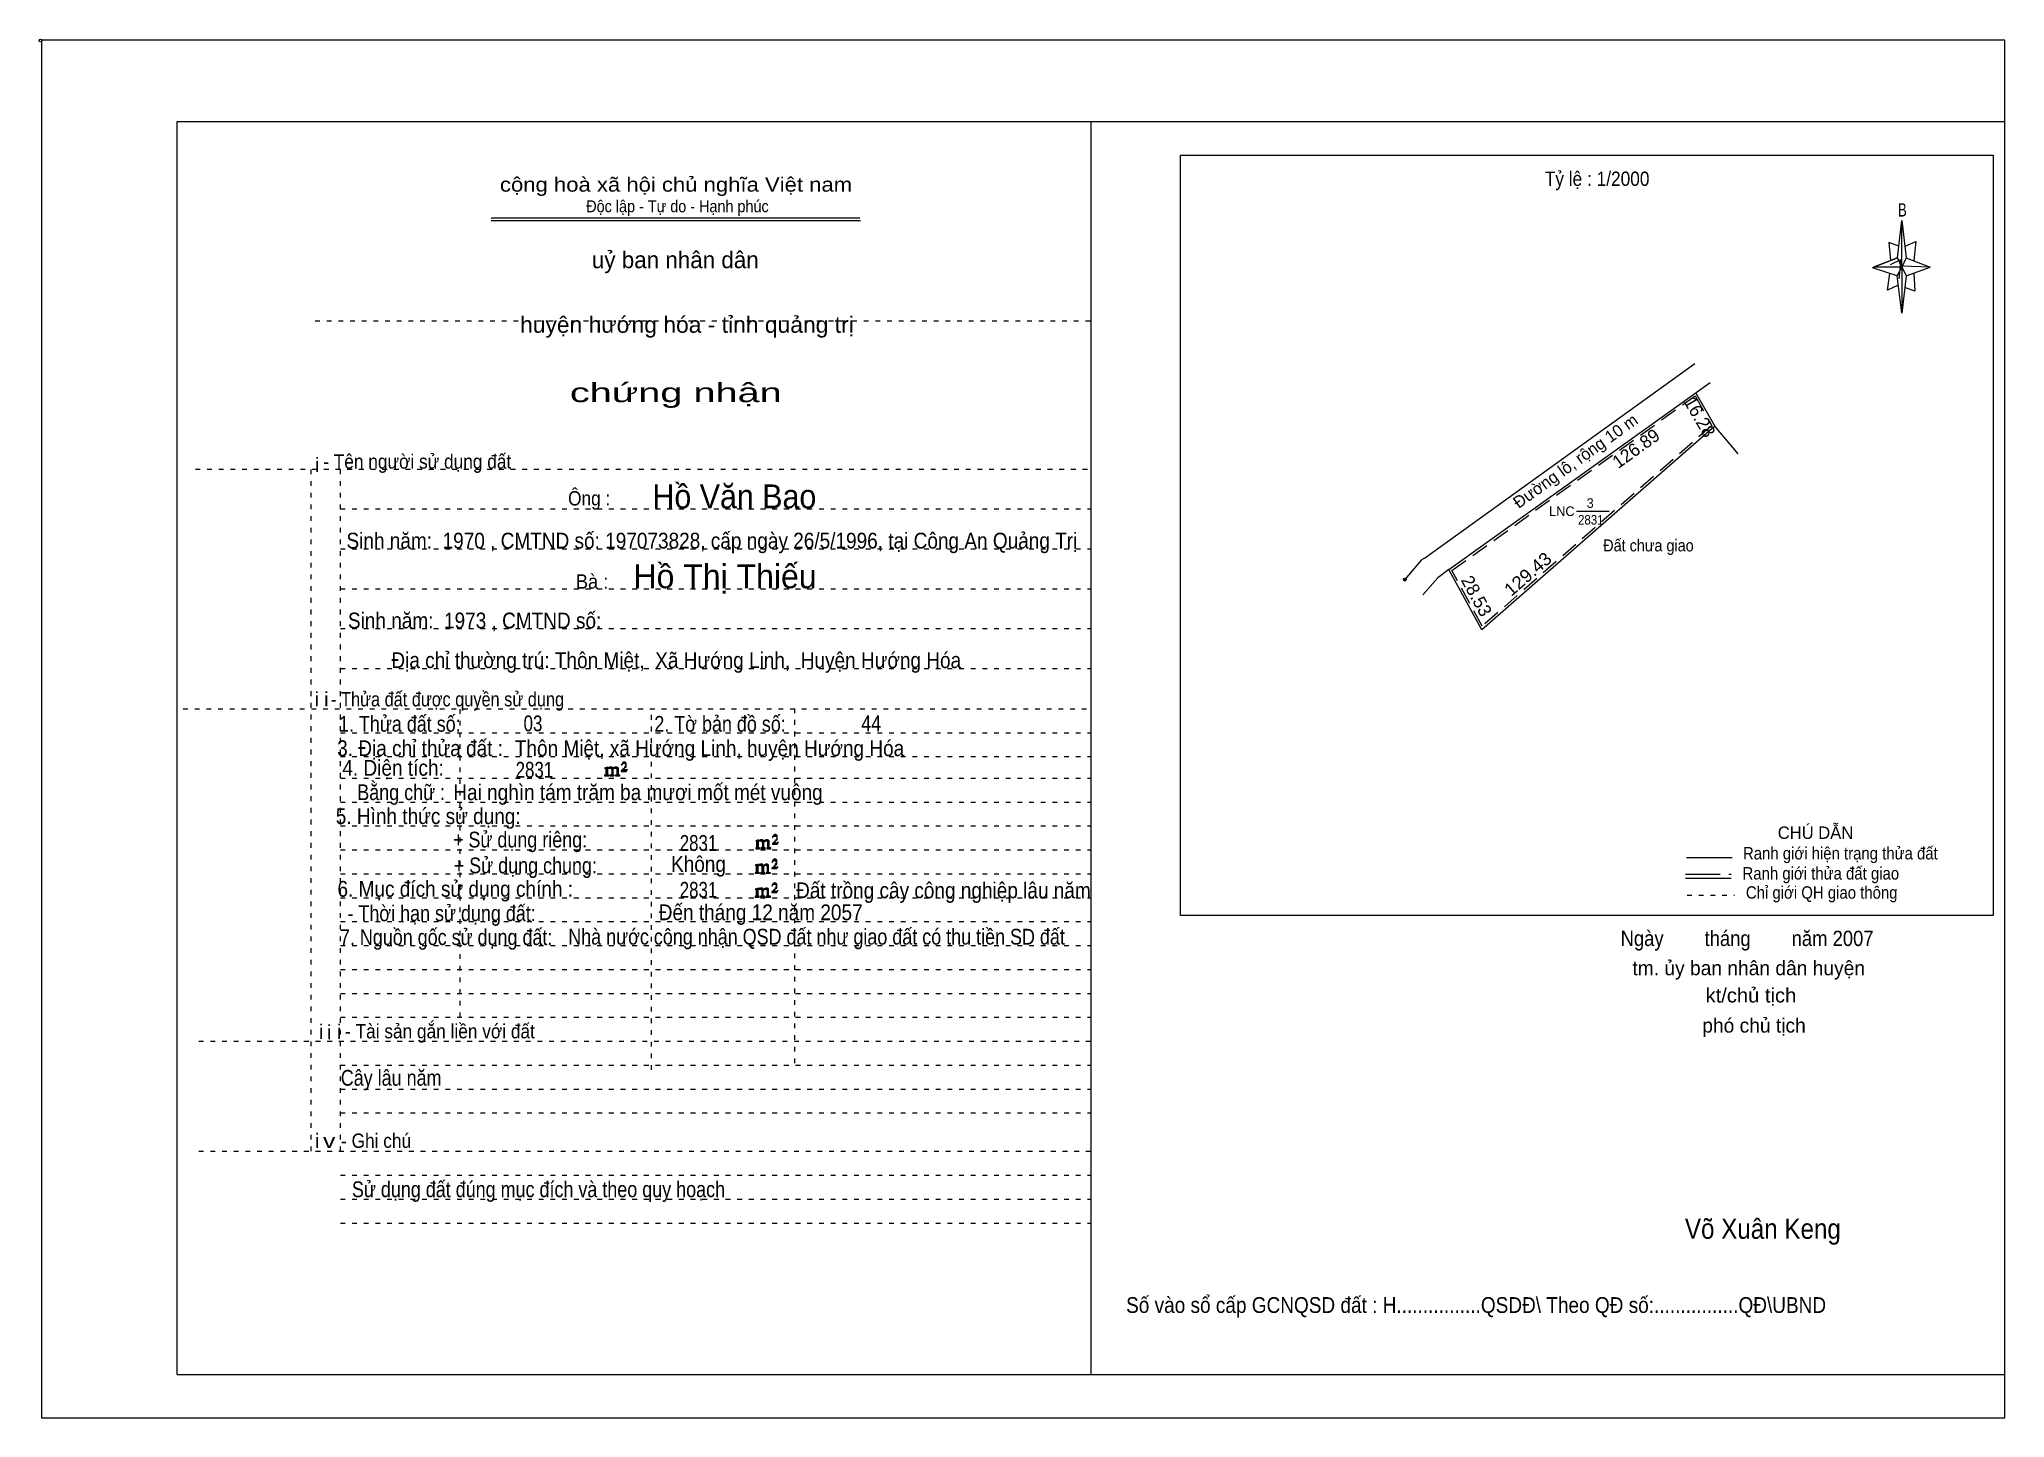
# Model space of a CAD drawing. Header units: centimetres. Extents: x -1.6 to 39.5, y -3.3 to 25.5.
import ezdxf
from ezdxf.enums import TextEntityAlignment as Align

# ---------------------------------------------------------------- set-up
doc = ezdxf.new("R2010")
doc.units = ezdxf.units.CM
doc.header["$LTSCALE"] = 0.12
doc.header["$PDMODE"] = 32
doc.header["$PDSIZE"] = 0.06
for name, pattern in [('DOTTED', [1.5, 0.3, -1.2]), ('LONG_DASHED', [7.5, 6, -1.5]), ('MEDIUM_DASHED', [4.5, 3, -1.5])]:
    doc.linetypes.add(name, pattern=pattern)
for name, color, linetype, lineweight in [('1', 7, 'DOTTED', 13), ('10', 7, 'Continuous', 13), ('4', 7, 'Continuous', 13), ('5', 7, 'Continuous', 13), ('50', 7, 'Continuous', 13)]:
    doc.layers.add(name, color=color, linetype=linetype, lineweight=lineweight)

msp = doc.modelspace()

# ---------------------------------------------------------------- hatches: boundary and pattern name
at = {"layer": '50'}
for points in [[(10.27, 10.13), (10.27, 10.12), (10.27, 10.11), (10.25, 10.11), (10.24, 10.11), (10.24, 10.1), (10.33, 10.1), (10.33, 10.11), (10.32, 10.11), (10.31, 10.11), (10.31, 10.12), (10.31, 10.13), (10.31, 10.24), (10.31, 10.25), (10.32, 10.26), (10.34, 10.26), (10.35, 10.26), (10.36, 10.26), (10.37, 10.25), (10.39, 10.22), (10.39, 10.13), (10.37, 10.12), (10.37, 10.11), (10.36, 10.11), (10.35, 10.11), (10.35, 10.1), (10.44, 10.1), (10.44, 10.11), (10.43, 10.11), (10.42, 10.11), (10.42, 10.12), (10.42, 10.13), (10.42, 10.24), (10.44, 10.26), (10.45, 10.26), (10.46, 10.26), (10.49, 10.26), (10.49, 10.25), (10.5, 10.24), (10.5, 10.22), (10.5, 10.13), (10.5, 10.12), (10.49, 10.11), (10.49, 10.11), (10.47, 10.11), (10.47, 10.1), (10.56, 10.1), (10.56, 10.11), (10.55, 10.11), (10.54, 10.11), (10.53, 10.12), (10.53, 10.13), (10.53, 10.2), (10.53, 10.25), (10.53, 10.26), (10.52, 10.27), (10.5, 10.28), (10.47, 10.28), (10.46, 10.28), (10.44, 10.27), (10.41, 10.25), (10.41, 10.26), (10.4, 10.28), (10.39, 10.28), (10.37, 10.28), (10.35, 10.28), (10.34, 10.28), (10.32, 10.26), (10.31, 10.26), (10.31, 10.25), (10.31, 10.25), (10.31, 10.26), (10.31, 10.28), (10.24, 10.26), (10.24, 10.26), (10.25, 10.26), (10.27, 10.25), (10.27, 10.24), (10.27, 10.23)], [(10.69, 10.19), (10.72, 10.24), (10.72, 10.24), (10.71, 10.22), (10.69, 10.22), (10.68, 10.22), (10.63, 10.22), (10.66, 10.26), (10.67, 10.27), (10.69, 10.28), (10.69, 10.3), (10.69, 10.32), (10.69, 10.34), (10.69, 10.35), (10.69, 10.37), (10.68, 10.38), (10.67, 10.38), (10.66, 10.39), (10.65, 10.39), (10.63, 10.38), (10.63, 10.38), (10.62, 10.37), (10.61, 10.35), (10.59, 10.33), (10.61, 10.33), (10.61, 10.35), (10.62, 10.35), (10.63, 10.36), (10.65, 10.36), (10.66, 10.36), (10.67, 10.35), (10.68, 10.35), (10.68, 10.32), (10.68, 10.3), (10.66, 10.28), (10.66, 10.26), (10.65, 10.25), (10.59, 10.2), (10.59, 10.19)], [(13.42, 8.61), (13.42, 8.6), (13.42, 8.59), (13.41, 8.59), (13.4, 8.59), (13.4, 8.57), (13.48, 8.57), (13.48, 8.59), (13.47, 8.59), (13.46, 8.59), (13.46, 8.6), (13.46, 8.61), (13.46, 8.72), (13.46, 8.73), (13.47, 8.74), (13.5, 8.74), (13.51, 8.74), (13.52, 8.74), (13.53, 8.73), (13.54, 8.69), (13.54, 8.61), (13.53, 8.6), (13.53, 8.59), (13.52, 8.59), (13.51, 8.59), (13.51, 8.57), (13.6, 8.57), (13.6, 8.59), (13.58, 8.59), (13.57, 8.59), (13.57, 8.6), (13.57, 8.61), (13.57, 8.72), (13.6, 8.74), (13.61, 8.74), (13.62, 8.74), (13.64, 8.74), (13.64, 8.73), (13.65, 8.72), (13.65, 8.69), (13.65, 8.61), (13.65, 8.6), (13.64, 8.59), (13.64, 8.59), (13.63, 8.59), (13.63, 8.57), (13.72, 8.57), (13.72, 8.59), (13.7, 8.59), (13.69, 8.59), (13.68, 8.6), (13.68, 8.61), (13.68, 8.68), (13.68, 8.73), (13.68, 8.74), (13.67, 8.75), (13.65, 8.76), (13.63, 8.76), (13.62, 8.76), (13.6, 8.75), (13.56, 8.73), (13.56, 8.74), (13.55, 8.76), (13.54, 8.76), (13.53, 8.76), (13.51, 8.76), (13.5, 8.76), (13.47, 8.74), (13.46, 8.74), (13.46, 8.73), (13.46, 8.73), (13.46, 8.74), (13.46, 8.76), (13.4, 8.74), (13.4, 8.74), (13.41, 8.74), (13.42, 8.73), (13.42, 8.72), (13.42, 8.71)], [(13.85, 8.67), (13.87, 8.72), (13.87, 8.72), (13.86, 8.69), (13.85, 8.69), (13.84, 8.69), (13.78, 8.69), (13.82, 8.74), (13.83, 8.75), (13.85, 8.76), (13.85, 8.78), (13.85, 8.79), (13.85, 8.82), (13.85, 8.83), (13.85, 8.85), (13.84, 8.86), (13.83, 8.86), (13.82, 8.87), (13.8, 8.87), (13.78, 8.86), (13.78, 8.86), (13.77, 8.85), (13.76, 8.83), (13.75, 8.81), (13.76, 8.81), (13.76, 8.83), (13.77, 8.83), (13.78, 8.84), (13.8, 8.84), (13.82, 8.84), (13.83, 8.83), (13.84, 8.83), (13.84, 8.79), (13.84, 8.78), (13.82, 8.76), (13.82, 8.74), (13.8, 8.73), (13.75, 8.68), (13.75, 8.67)], [(13.41, 8.09), (13.41, 8.08), (13.41, 8.07), (13.4, 8.07), (13.39, 8.07), (13.39, 8.06), (13.48, 8.06), (13.48, 8.07), (13.47, 8.07), (13.45, 8.07), (13.45, 8.08), (13.45, 8.09), (13.45, 8.2), (13.45, 8.21), (13.47, 8.23), (13.49, 8.23), (13.5, 8.23), (13.51, 8.23), (13.52, 8.21), (13.53, 8.18), (13.53, 8.09), (13.52, 8.08), (13.52, 8.07), (13.51, 8.07), (13.5, 8.07), (13.5, 8.06), (13.59, 8.06), (13.59, 8.07), (13.58, 8.07), (13.57, 8.07), (13.57, 8.08), (13.57, 8.09), (13.57, 8.2), (13.59, 8.23), (13.6, 8.23), (13.61, 8.23), (13.63, 8.23), (13.63, 8.21), (13.64, 8.2), (13.64, 8.18), (13.64, 8.09), (13.64, 8.08), (13.63, 8.07), (13.63, 8.07), (13.62, 8.07), (13.62, 8.06), (13.71, 8.06), (13.71, 8.07), (13.7, 8.07), (13.69, 8.07), (13.67, 8.08), (13.67, 8.09), (13.67, 8.17), (13.67, 8.21), (13.67, 8.23), (13.66, 8.24), (13.64, 8.25), (13.62, 8.25), (13.61, 8.25), (13.59, 8.24), (13.55, 8.21), (13.55, 8.23), (13.54, 8.25), (13.53, 8.25), (13.52, 8.25), (13.5, 8.25), (13.49, 8.25), (13.47, 8.23), (13.45, 8.23), (13.45, 8.21), (13.45, 8.21), (13.45, 8.23), (13.45, 8.25), (13.39, 8.23), (13.39, 8.23), (13.4, 8.23), (13.41, 8.21), (13.41, 8.2), (13.41, 8.19)], [(13.84, 8.16), (13.86, 8.2), (13.86, 8.2), (13.85, 8.18), (13.84, 8.18), (13.83, 8.18), (13.77, 8.18), (13.81, 8.23), (13.82, 8.24), (13.84, 8.25), (13.84, 8.27), (13.84, 8.28), (13.84, 8.3), (13.84, 8.31), (13.84, 8.34), (13.83, 8.35), (13.82, 8.35), (13.81, 8.36), (13.8, 8.36), (13.77, 8.35), (13.77, 8.35), (13.76, 8.34), (13.75, 8.31), (13.74, 8.29), (13.75, 8.29), (13.75, 8.31), (13.76, 8.31), (13.77, 8.33), (13.8, 8.33), (13.81, 8.33), (13.82, 8.31), (13.83, 8.31), (13.83, 8.28), (13.83, 8.27), (13.81, 8.25), (13.81, 8.23), (13.8, 8.21), (13.74, 8.17), (13.74, 8.16)], [(13.84, 7.66), (13.86, 7.71), (13.86, 7.71), (13.85, 7.68), (13.84, 7.68), (13.83, 7.68), (13.77, 7.68), (13.81, 7.73), (13.82, 7.74), (13.84, 7.75), (13.84, 7.77), (13.84, 7.78), (13.84, 7.81), (13.84, 7.82), (13.84, 7.84), (13.83, 7.85), (13.82, 7.85), (13.81, 7.86), (13.79, 7.86), (13.77, 7.85), (13.77, 7.85), (13.76, 7.84), (13.75, 7.82), (13.74, 7.8), (13.75, 7.8), (13.75, 7.82), (13.76, 7.82), (13.77, 7.83), (13.79, 7.83), (13.81, 7.83), (13.82, 7.82), (13.83, 7.82), (13.83, 7.78), (13.83, 7.77), (13.81, 7.75), (13.81, 7.73), (13.79, 7.72), (13.74, 7.67), (13.74, 7.66)], [(13.41, 7.6), (13.41, 7.59), (13.41, 7.58), (13.4, 7.58), (13.39, 7.58), (13.39, 7.56), (13.47, 7.56), (13.47, 7.58), (13.46, 7.58), (13.45, 7.58), (13.45, 7.59), (13.45, 7.6), (13.45, 7.71), (13.45, 7.72), (13.46, 7.73), (13.49, 7.73), (13.5, 7.73), (13.51, 7.73), (13.52, 7.72), (13.53, 7.68), (13.53, 7.6), (13.52, 7.59), (13.52, 7.58), (13.51, 7.58), (13.5, 7.58), (13.5, 7.56), (13.59, 7.56), (13.59, 7.58), (13.57, 7.58), (13.56, 7.58), (13.56, 7.59), (13.56, 7.6), (13.56, 7.71), (13.59, 7.73), (13.6, 7.73), (13.61, 7.73), (13.63, 7.73), (13.63, 7.72), (13.64, 7.71), (13.64, 7.68), (13.64, 7.6), (13.64, 7.59), (13.63, 7.58), (13.63, 7.58), (13.62, 7.58), (13.62, 7.56), (13.71, 7.56), (13.71, 7.58), (13.69, 7.58), (13.68, 7.58), (13.67, 7.59), (13.67, 7.6), (13.67, 7.67), (13.67, 7.72), (13.67, 7.73), (13.66, 7.74), (13.64, 7.75), (13.62, 7.75), (13.61, 7.75), (13.59, 7.74), (13.55, 7.72), (13.55, 7.73), (13.54, 7.75), (13.53, 7.75), (13.52, 7.75), (13.5, 7.75), (13.49, 7.75), (13.46, 7.73), (13.45, 7.73), (13.45, 7.72), (13.45, 7.72), (13.45, 7.73), (13.45, 7.75), (13.39, 7.73), (13.39, 7.73), (13.4, 7.73), (13.41, 7.72), (13.41, 7.71), (13.41, 7.7)]]:
    msp.add_hatch(color=256, dxfattribs=at).paths.add_polyline_path(points)

# ---------------------------------------------------------------- linework, layer by layer
at = {"layer": '1', "linetype": 'Continuous'}
for p, q in [((1.31, -2.42), (1.31, 23.78)), ((1.31, 23.78), (39.51, 23.78)), ((20.41, -2.42), (20.41, 23.78)), ((39.51, -2.42), (39.51, 23.78)), ((7.87, 21.76), (15.58, 21.76)), ((7.87, 21.71), (15.59, 21.71)), ((37.26, 20.55), (36.75, 20.72)), ((1.31, -2.42), (39.51, -2.42))]:
    msp.add_line(p, q, dxfattribs=at)
at = {"layer": '1'}
for p, q in [((4.19, 19.61), (20.41, 19.61)), ((1.69, 16.51), (20.41, 16.51)), ((4.11, 2.25), (4.11, 16.51)), ((4.72, 2.25), (4.72, 16.51)), ((4.72, 15.68), (20.41, 15.68)), ((4.72, 14.84), (20.41, 14.84)), ((4.72, 14.01), (20.41, 14.01)), ((4.72, 13.18), (20.41, 13.18)), ((4.72, 12.34), (20.41, 12.34)), ((1.43, 11.5), (20.41, 11.5)), ((7.22, 5.05), (7.22, 11.5)), ((11.22, 3.95), (11.22, 11.5)), ((14.22, 4.09), (14.22, 11.5)), ((4.72, 11), (20.41, 11)), ((4.72, 10.5), (20.41, 10.5)), ((4.72, 10.05), (20.41, 10.05)), ((4.72, 9.55), (20.41, 9.55)), ((4.72, 9.05), (20.41, 9.05)), ((4.72, 8.55), (20.41, 8.55)), ((4.72, 8.05), (20.41, 8.05)), ((4.72, 7.55), (20.41, 7.55)), ((4.72, 7.05), (20.41, 7.05)), ((4.72, 6.55), (20.41, 6.55)), ((4.72, 6.05), (20.41, 6.05)), ((4.72, 5.55), (20.41, 5.55)), ((4.72, 5.05), (20.41, 5.05)), ((1.76, 4.55), (20.41, 4.55)), ((4.72, 4.05), (20.41, 4.05)), ((4.72, 3.55), (20.41, 3.55)), ((4.72, 3.05), (20.41, 3.05)), ((1.76, 2.25), (20.41, 2.25)), ((4.72, 1.75), (20.41, 1.75)), ((4.72, 1.25), (20.41, 1.25)), ((4.72, 0.75), (20.41, 0.75))]:
    msp.add_line(p, q, dxfattribs=at)
at = {"layer": '1', "linetype": 'Continuous'}
msp.add_lwpolyline([(-1.53, -3.32), (39.51, -3.32), (39.51, 25.48), (-1.53, 25.48)], close=True, dxfattribs=at)
msp.add_lwpolyline([(37.27, 20.35), (37.06, 20.25), (37.11, 20.6)], dxfattribs=at)
at = {"layer": '10'}
for p, q in [((27.38, 14.65), (33.03, 18.72)), ((27.89, 14.41), (33.35, 18.32)), ((33.05, 18.11), (33.45, 17.41)), ((33.94, 16.83), (33.45, 17.41)), ((30.56, 15.63), (31.24, 15.63))]:
    msp.add_line(p, q, dxfattribs=at)
at = {"layer": '10', "linetype": 'MEDIUM_DASHED'}
for points in [[(27.95, 14.39), (33.04, 18.04), (33.39, 17.42)], [(33.39, 17.42), (28.59, 13.23), (27.95, 14.39)]]:
    msp.add_lwpolyline(points, dxfattribs=at)
at = {"layer": '10'}
for points in [[(33.45, 17.41), (28.58, 13.15), (27.89, 14.41)], [(27.38, 14.65), (27.32, 14.61), (26.97, 14.2)], [(27.89, 14.41), (27.66, 14.24), (27.35, 13.88)]]:
    msp.add_lwpolyline(points, dxfattribs=at)
msp.add_point((26.97, 14.2), dxfattribs=at)
at = {"layer": '4'}
for p, q in [((32.86, 8.39), (33.81, 8.39)), ((32.84, 7.96), (33.79, 7.96))]:
    msp.add_line(p, q, dxfattribs=at)
at = {"layer": '4', "linetype": 'LONG_DASHED'}
msp.add_line((32.84, 8.04), (33.79, 8.04), dxfattribs=at)
at = {"layer": '4', "linetype": 'DOTTED'}
msp.add_line((32.87, 7.6), (33.86, 7.6), dxfattribs=at)
at = {"layer": '4'}
msp.add_lwpolyline([(22.28, 23.07), (39.27, 23.07), (39.27, 7.18), (22.28, 7.18)], close=True, dxfattribs=at)
msp.add_circle((-1.55, 25.47), 0.025, dxfattribs=at)
at = {"layer": '5'}
for p, q in [((37.27, 20.93), (37.36, 21.71)), ((37.45, 20.55), (37.36, 19.77)), ((37.45, 20.93), (37.95, 20.73)), ((37.61, 20.61), (37.63, 20.23)), ((37.63, 20.23), (37.42, 20.31))]:
    msp.add_line(p, q, dxfattribs=at)
for points in [[(37.36, 21.71), (37.45, 20.93), (37.36, 20.73)], [(37.36, 20.73), (36.77, 20.73), (37.27, 20.93), (37.45, 20.55), (37.95, 20.73), (37.36, 20.75)], [(37.36, 20.73), (37.36, 19.77), (37.26, 20.55)]]:
    msp.add_lwpolyline(points, close=True, dxfattribs=at)
for points in [[(37.3, 21.17), (37.09, 21.25), (37.12, 20.87)], [(37.43, 21.17), (37.65, 21.27), (37.61, 20.87)], [(37.36, 20.73), (37.27, 20.93), (36.77, 20.73)], [(37.12, 20.79), (37.34, 20.89), (37.3, 20.49)], [(37.36, 20.73), (37.45, 20.55), (37.95, 20.73)]]:
    msp.add_lwpolyline(points, dxfattribs=at)
at = {"layer": '50'}
for points in [[(10.27, 10.13), (10.27, 10.12), (10.27, 10.11), (10.25, 10.11), (10.24, 10.11), (10.24, 10.1), (10.33, 10.1), (10.33, 10.11), (10.32, 10.11), (10.31, 10.11), (10.31, 10.12), (10.31, 10.13), (10.31, 10.24), (10.31, 10.25), (10.32, 10.26), (10.34, 10.26), (10.35, 10.26), (10.36, 10.26), (10.37, 10.25), (10.39, 10.22), (10.39, 10.13), (10.37, 10.12), (10.37, 10.11), (10.36, 10.11), (10.35, 10.11), (10.35, 10.1), (10.44, 10.1), (10.44, 10.11), (10.43, 10.11), (10.42, 10.11), (10.42, 10.12), (10.42, 10.13), (10.42, 10.24), (10.44, 10.26), (10.45, 10.26), (10.46, 10.26), (10.49, 10.26), (10.49, 10.25), (10.5, 10.24), (10.5, 10.22), (10.5, 10.13), (10.5, 10.12), (10.49, 10.11), (10.49, 10.11), (10.47, 10.11), (10.47, 10.1), (10.56, 10.1), (10.56, 10.11), (10.55, 10.11), (10.54, 10.11), (10.53, 10.12), (10.53, 10.13), (10.53, 10.2), (10.53, 10.25), (10.53, 10.26), (10.52, 10.27), (10.5, 10.28), (10.47, 10.28), (10.46, 10.28), (10.44, 10.27), (10.41, 10.25), (10.41, 10.26), (10.4, 10.28), (10.39, 10.28), (10.37, 10.28), (10.35, 10.28), (10.34, 10.28), (10.32, 10.26), (10.31, 10.26), (10.31, 10.25), (10.31, 10.25), (10.31, 10.26), (10.31, 10.28), (10.24, 10.26), (10.24, 10.26), (10.25, 10.26), (10.27, 10.25), (10.27, 10.24), (10.27, 10.23)], [(10.69, 10.19), (10.72, 10.24), (10.72, 10.24), (10.71, 10.22), (10.69, 10.22), (10.68, 10.22), (10.63, 10.22), (10.66, 10.26), (10.67, 10.27), (10.69, 10.28), (10.69, 10.3), (10.69, 10.32), (10.69, 10.34), (10.69, 10.35), (10.69, 10.37), (10.68, 10.38), (10.67, 10.38), (10.66, 10.39), (10.65, 10.39), (10.63, 10.38), (10.63, 10.38), (10.62, 10.37), (10.61, 10.35), (10.59, 10.33), (10.61, 10.33), (10.61, 10.35), (10.62, 10.35), (10.63, 10.36), (10.65, 10.36), (10.66, 10.36), (10.67, 10.35), (10.68, 10.35), (10.68, 10.32), (10.68, 10.3), (10.66, 10.28), (10.66, 10.26), (10.65, 10.25), (10.59, 10.2), (10.59, 10.19)], [(13.42, 8.61), (13.42, 8.6), (13.42, 8.59), (13.41, 8.59), (13.4, 8.59), (13.4, 8.57), (13.48, 8.57), (13.48, 8.59), (13.47, 8.59), (13.46, 8.59), (13.46, 8.6), (13.46, 8.61), (13.46, 8.72), (13.46, 8.73), (13.47, 8.74), (13.5, 8.74), (13.51, 8.74), (13.52, 8.74), (13.53, 8.73), (13.54, 8.69), (13.54, 8.61), (13.53, 8.6), (13.53, 8.59), (13.52, 8.59), (13.51, 8.59), (13.51, 8.57), (13.6, 8.57), (13.6, 8.59), (13.58, 8.59), (13.57, 8.59), (13.57, 8.6), (13.57, 8.61), (13.57, 8.72), (13.6, 8.74), (13.61, 8.74), (13.62, 8.74), (13.64, 8.74), (13.64, 8.73), (13.65, 8.72), (13.65, 8.69), (13.65, 8.61), (13.65, 8.6), (13.64, 8.59), (13.64, 8.59), (13.63, 8.59), (13.63, 8.57), (13.72, 8.57), (13.72, 8.59), (13.7, 8.59), (13.69, 8.59), (13.68, 8.6), (13.68, 8.61), (13.68, 8.68), (13.68, 8.73), (13.68, 8.74), (13.67, 8.75), (13.65, 8.76), (13.63, 8.76), (13.62, 8.76), (13.6, 8.75), (13.56, 8.73), (13.56, 8.74), (13.55, 8.76), (13.54, 8.76), (13.53, 8.76), (13.51, 8.76), (13.5, 8.76), (13.47, 8.74), (13.46, 8.74), (13.46, 8.73), (13.46, 8.73), (13.46, 8.74), (13.46, 8.76), (13.4, 8.74), (13.4, 8.74), (13.41, 8.74), (13.42, 8.73), (13.42, 8.72), (13.42, 8.71)], [(13.85, 8.67), (13.87, 8.72), (13.87, 8.72), (13.86, 8.69), (13.85, 8.69), (13.84, 8.69), (13.78, 8.69), (13.82, 8.74), (13.83, 8.75), (13.85, 8.76), (13.85, 8.78), (13.85, 8.79), (13.85, 8.82), (13.85, 8.83), (13.85, 8.85), (13.84, 8.86), (13.83, 8.86), (13.82, 8.87), (13.8, 8.87), (13.78, 8.86), (13.78, 8.86), (13.77, 8.85), (13.76, 8.83), (13.75, 8.81), (13.76, 8.81), (13.76, 8.83), (13.77, 8.83), (13.78, 8.84), (13.8, 8.84), (13.82, 8.84), (13.83, 8.83), (13.84, 8.83), (13.84, 8.79), (13.84, 8.78), (13.82, 8.76), (13.82, 8.74), (13.8, 8.73), (13.75, 8.68), (13.75, 8.67)], [(13.41, 8.09), (13.41, 8.08), (13.41, 8.07), (13.4, 8.07), (13.39, 8.07), (13.39, 8.06), (13.48, 8.06), (13.48, 8.07), (13.47, 8.07), (13.45, 8.07), (13.45, 8.08), (13.45, 8.09), (13.45, 8.2), (13.45, 8.21), (13.47, 8.23), (13.49, 8.23), (13.5, 8.23), (13.51, 8.23), (13.52, 8.21), (13.53, 8.18), (13.53, 8.09), (13.52, 8.08), (13.52, 8.07), (13.51, 8.07), (13.5, 8.07), (13.5, 8.06), (13.59, 8.06), (13.59, 8.07), (13.58, 8.07), (13.57, 8.07), (13.57, 8.08), (13.57, 8.09), (13.57, 8.2), (13.59, 8.23), (13.6, 8.23), (13.61, 8.23), (13.63, 8.23), (13.63, 8.21), (13.64, 8.2), (13.64, 8.18), (13.64, 8.09), (13.64, 8.08), (13.63, 8.07), (13.63, 8.07), (13.62, 8.07), (13.62, 8.06), (13.71, 8.06), (13.71, 8.07), (13.7, 8.07), (13.69, 8.07), (13.67, 8.08), (13.67, 8.09), (13.67, 8.17), (13.67, 8.21), (13.67, 8.23), (13.66, 8.24), (13.64, 8.25), (13.62, 8.25), (13.61, 8.25), (13.59, 8.24), (13.55, 8.21), (13.55, 8.23), (13.54, 8.25), (13.53, 8.25), (13.52, 8.25), (13.5, 8.25), (13.49, 8.25), (13.47, 8.23), (13.45, 8.23), (13.45, 8.21), (13.45, 8.21), (13.45, 8.23), (13.45, 8.25), (13.39, 8.23), (13.39, 8.23), (13.4, 8.23), (13.41, 8.21), (13.41, 8.2), (13.41, 8.19)], [(13.84, 8.16), (13.86, 8.2), (13.86, 8.2), (13.85, 8.18), (13.84, 8.18), (13.83, 8.18), (13.77, 8.18), (13.81, 8.23), (13.82, 8.24), (13.84, 8.25), (13.84, 8.27), (13.84, 8.28), (13.84, 8.3), (13.84, 8.31), (13.84, 8.34), (13.83, 8.35), (13.82, 8.35), (13.81, 8.36), (13.8, 8.36), (13.77, 8.35), (13.77, 8.35), (13.76, 8.34), (13.75, 8.31), (13.74, 8.29), (13.75, 8.29), (13.75, 8.31), (13.76, 8.31), (13.77, 8.33), (13.8, 8.33), (13.81, 8.33), (13.82, 8.31), (13.83, 8.31), (13.83, 8.28), (13.83, 8.27), (13.81, 8.25), (13.81, 8.23), (13.8, 8.21), (13.74, 8.17), (13.74, 8.16)], [(13.84, 7.66), (13.86, 7.71), (13.86, 7.71), (13.85, 7.68), (13.84, 7.68), (13.83, 7.68), (13.77, 7.68), (13.81, 7.73), (13.82, 7.74), (13.84, 7.75), (13.84, 7.77), (13.84, 7.78), (13.84, 7.81), (13.84, 7.82), (13.84, 7.84), (13.83, 7.85), (13.82, 7.85), (13.81, 7.86), (13.79, 7.86), (13.77, 7.85), (13.77, 7.85), (13.76, 7.84), (13.75, 7.82), (13.74, 7.8), (13.75, 7.8), (13.75, 7.82), (13.76, 7.82), (13.77, 7.83), (13.79, 7.83), (13.81, 7.83), (13.82, 7.82), (13.83, 7.82), (13.83, 7.78), (13.83, 7.77), (13.81, 7.75), (13.81, 7.73), (13.79, 7.72), (13.74, 7.67), (13.74, 7.66)], [(13.41, 7.6), (13.41, 7.59), (13.41, 7.58), (13.4, 7.58), (13.39, 7.58), (13.39, 7.56), (13.47, 7.56), (13.47, 7.58), (13.46, 7.58), (13.45, 7.58), (13.45, 7.59), (13.45, 7.6), (13.45, 7.71), (13.45, 7.72), (13.46, 7.73), (13.49, 7.73), (13.5, 7.73), (13.51, 7.73), (13.52, 7.72), (13.53, 7.68), (13.53, 7.6), (13.52, 7.59), (13.52, 7.58), (13.51, 7.58), (13.5, 7.58), (13.5, 7.56), (13.59, 7.56), (13.59, 7.58), (13.57, 7.58), (13.56, 7.58), (13.56, 7.59), (13.56, 7.6), (13.56, 7.71), (13.59, 7.73), (13.6, 7.73), (13.61, 7.73), (13.63, 7.73), (13.63, 7.72), (13.64, 7.71), (13.64, 7.68), (13.64, 7.6), (13.64, 7.59), (13.63, 7.58), (13.63, 7.58), (13.62, 7.58), (13.62, 7.56), (13.71, 7.56), (13.71, 7.58), (13.69, 7.58), (13.68, 7.58), (13.67, 7.59), (13.67, 7.6), (13.67, 7.67), (13.67, 7.72), (13.67, 7.73), (13.66, 7.74), (13.64, 7.75), (13.62, 7.75), (13.61, 7.75), (13.59, 7.74), (13.55, 7.72), (13.55, 7.73), (13.54, 7.75), (13.53, 7.75), (13.52, 7.75), (13.5, 7.75), (13.49, 7.75), (13.46, 7.73), (13.45, 7.73), (13.45, 7.72), (13.45, 7.72), (13.45, 7.73), (13.45, 7.75), (13.39, 7.73), (13.39, 7.73), (13.4, 7.73), (13.41, 7.72), (13.41, 7.71), (13.41, 7.7)]]:
    msp.add_lwpolyline(points, close=True, dxfattribs=at)

# ---------------------------------------------------------------- texts
at = {"layer": '1'}
for s, height, width, p in [('cộng hoà xã hội chủ nghĩa Việt nam', 0.3, 1.15, (11.735, 22.31)), ('Độc lập - Tự do - Hạnh phúc', 0.25, 0.9, (11.765, 21.88)), ('chứng nhận', 0.4, 1.55, (11.73, 17.91)), ('- Tên người sử dụng đất', 0.3, 0.9, (6.325, 16.52)), ('- Thửa đất được quyền sử dụng', 0.3, 0.85, (6.96, 11.55)), ('- Tài sản gắn liền với đất ', 0.3, 0.9, (6.85, 4.61)), ('v', 0.3, 1.3, (4.485, 2.32)), ('- Ghi chú', 0.3, 0.9, (5.465, 2.32))]:
    msp.add_text(s, height=height, dxfattribs=dict(at, width=width)).set_placement(p, align=Align.CENTER)
for s, height, p in [('uỷ ban nhân dân', 0.35, (11.72, 20.71)), ('i', 0.3, (4.235, 16.45)), ('i', 0.3, (4.225, 11.55)), ('i', 0.3, (4.425, 11.55)), ('i', 0.3, (4.315, 4.6)), ('i', 0.3, (4.485, 4.59)), ('i', 0.3, (4.695, 4.6)), ('i', 0.3, (4.235, 2.32))]:
    msp.add_text(s, height=height, dxfattribs=at).set_placement(p, align=Align.CENTER)
at = {"layer": '10'}
for s, height, width, p in [('Tỷ lệ : 1/2000', 0.3, 0.9, (30.99, 22.43)), ('Hồ Văn Bao', 0.5, 0.95, (12.955, 15.69)), ('Đất chưa giao ', 0.25, 0.9, (32.105, 14.79)), ('Võ Xuân Keng', 0.42, 0.9, (34.455, 0.42))]:
    msp.add_text(s, height=height, dxfattribs=dict(at, width=width)).set_placement(p, align=Align.CENTER)
for s, height, rotation, p in [('16.28', 0.27, 300.203, (33.017, 17.533)), ('Đường lô, rộng 10 m ', 0.25, 35.607, (30.647, 16.605)), ('126.89', 0.27, 35.736, (31.881, 16.832)), ('28.53', 0.27, 298.604, (28.351, 13.795))]:
    msp.add_text(s, height=height, rotation=rotation, dxfattribs=at).set_placement(p, align=Align.CENTER)
msp.add_text('LNC', height=0.2, dxfattribs=at).set_placement((30.52, 15.53), align=Align.RIGHT)
msp.add_text('3', height=0.2, dxfattribs=at).set_placement((30.77, 15.7))
at = {"layer": '10', "width": 0.9}
msp.add_text('2831', height=0.2, dxfattribs=at).set_placement((30.59, 15.35))
at = {"layer": '10'}
msp.add_text('Hồ Thị Thiếu', height=0.5, dxfattribs=at).set_placement((12.76, 14.02), align=Align.CENTER)
at = {"layer": '10', "width": 1.05}
msp.add_text('129.43', height=0.27, rotation=41.103, dxfattribs=at).set_placement((29.631, 14.215), align=Align.CENTER)
at = {"layer": '4'}
msp.add_text('CHÚ DẪN', height=0.2591, dxfattribs=at).set_placement((35.555, 8.78), align=Align.CENTER)
at = {"layer": '4', "width": 0.9}
for s, p in [('Ranh giới hiện trạng thửa đất', (36.075, 8.35)), ('Ranh giới thửa đất giao ', (35.71, 7.93)), ('Chỉ giới QH giao thông', (35.685, 7.53))]:
    msp.add_text(s, height=0.2591, dxfattribs=at).set_placement(p, align=Align.CENTER)
at = {"layer": '5', "width": 0.75}
msp.add_text('B', height=0.276, dxfattribs=at).set_placement((37.37, 21.79), align=Align.CENTER)
at = {"layer": '50'}
for s, height, width, p in [('  huyện hướng hóa - tỉnh quảng trị', 0.34, 1.05, (11.83, 19.36)), ('Ông :', 0.3, 0.9, (9.92, 15.75)), ('Sinh năm:  1970 , CMTND số: 197073828, cấp ngày 26/5/1996, tại Công An Quảng Trị', 0.33, 0.9, (12.485, 14.85)), ('Bà :', 0.3, 0.95, (9.98, 14.01)), ('Sinh năm:  1973 , CMTND số: ', 0.33, 0.9, (7.58, 13.18)), ('Địa chỉ thường trú: Thôn Miệt,  Xã Hướng Linh,  Huyện Hướng Hóa', 0.33, 0.9, (11.74, 12.35)), ('1. Thửa đất số:  ', 0.33, 0.85, (6.065, 11.02)), ('03', 0.33, 0.8, (8.745, 11.03)), ('2. Tờ bản đồ số:  ', 0.33, 0.85, (12.76, 11.02)), ('44', 0.33, 0.85, (15.815, 11.03)), ('3. Địa chỉ thửa đất : ', 0.33, 0.9, (6.44, 10.51)), ('Thôn Miệt, xã Hướng Linh, huyện Hướng Hóa', 0.33, 0.9, (12.435, 10.51)), ('4. Diện tích: ', 0.33, 0.9, (5.875, 10.1)), ('2831', 0.33, 0.8, (8.775, 10.06)), ('Bằng chữ :', 0.33, 0.85, (5.99, 9.59)), ('Hai nghìn tám trăm ba mươi mốt mét vuông', 0.33, 0.9, (10.94, 9.59)), ('5. Hình thức sử dụng:', 0.33, 0.9, (6.555, 9.09)), ('+ Sử dụng riêng:', 0.33, 0.85, (8.475, 8.6)), ('2831', 0.33, 0.8, (12.205, 8.53)), ('+ Sử dụng chung:', 0.33, 0.85, (8.585, 8.06)), ('Không', 0.33, 0.9, (12.205, 8.09)), ('6. Mục đích sử dụng chính :', 0.33, 0.9, (7.12, 7.57)), ('2831', 0.33, 0.8, (12.205, 7.55)), ('Đất trồng cây công nghiệp lâu năm', 0.33, 0.9, (17.325, 7.54)), ('- Thời hạn sử dụng đất:', 0.33, 0.85, (6.835, 7.06)), ('Đến tháng 12 năm 2057', 0.33, 0.9, (13.505, 7.08)), ('7. Nguồn gốc sử dụng đất:', 0.33, 0.85, (6.93, 6.56)), ('Nhà nước công nhận QSD đất như giao đất có thu tiền SD đất ', 0.33, 0.85, (14.725, 6.57)), ('Ngày        tháng        năm 2007', 0.32, 0.9, (34.125, 6.54)), ('kt/chủ tịch', 0.3, 1.05, (34.205, 5.36)), ('Cây lâu năm', 0.33, 0.85, (5.78, 3.62)), ('Sử dụng đất đúng mục đích và theo quy hoạch', 0.33, 0.85, (8.86, 1.29)), ('Số vào sổ cấp GCNQSD đất : H................QSDĐ\\ Theo QĐ số:................QĐ\\UBND', 0.33, 0.9, (28.46, -1.13))]:
    msp.add_text(s, height=height, dxfattribs=dict(at, width=width)).set_placement(p, align=Align.CENTER)
for s, p in [('tm. ủy ban nhân dân huyện ', (34.215, 5.93)), ('phó chủ tịch', (34.27, 4.73))]:
    msp.add_text(s, height=0.3, dxfattribs=at).set_placement(p, align=Align.CENTER)

doc.saveas('drawing.dxf')
